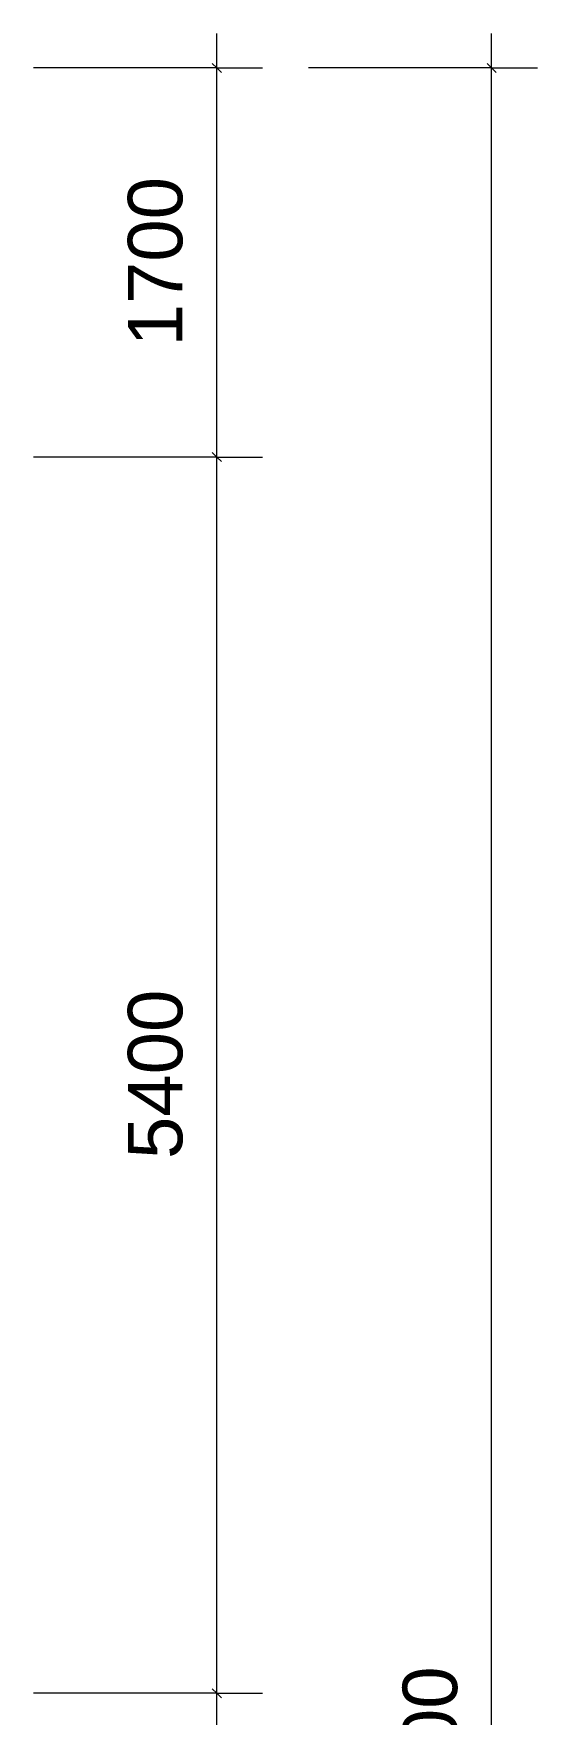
# Model space of a CAD drawing. Header units: millimetres. Extents: x -10792 to 44600, y -5903 to 19992.
# Drawn here: x 42400 to 44600, y 7708 to 15050 of the extents above; entities that cross this region are included whole.
import ezdxf

# ---------------------------------------------------------------- set-up
doc = ezdxf.new("R2010")
doc.units = ezdxf.units.MM
doc.layers.add('A-ANNO-DIMS', color=211, linetype='Continuous', lineweight=9)
doc.layers.add('A-ANNO-DIMS-100', color=211, linetype='Continuous', lineweight=9)
doc.styles.add('Arial_5', font='arial.ttf', dxfattribs={"height": 238.125})
doc.dimstyles.new('SecretInternalLinAngDimStyle5p4736185', dxfattribs={"dimscale": 304.8, "dimtxt": 242.94927, "dimasz": 0.130208, "dimexe": 0.656168, "dimexo": 0.0625, "dimgap": 0.260417, "dimtad": 1, "dimdec": 0, "dimrnd": 100, "dimzin": 0, "dimdsep": 46, "dimtxsty": 'Arial_5', "dimblk1": 'OBLIQUE', "dimblk2": 'OBLIQUE', "dimsah": 1, "dimcen": 0.09, "dimdle": 0.492126, "dimazin": 0, "dimtfac": 1, "dimtdec": 4, "dimtix": 1, "dimtmove": 0, "dimatfit": 3, "dimfxl": 2.624672, "dimfxlon": 1, "dimtvp": 1, "dimtolj": 1, "dimtzin": 0, "dimarcsym": 2})

# ---------------------------------------------------------------- blocks, each defined once
blk = doc.blocks.new('DIMBLOCK116-01_MẶT BẰNG TẦNG 1')
at = {"layer": 'A-ANNO-DIMS-100', "transparency": 16777216}
for p, q in [((44400, -150), (44400, 15050)), ((44400, 14900), (44380.2, 14919.8)), ((44400, 14900), (43600, 14900)), ((44400, 14900), (44419.8, 14880.2)), ((44400, 14900), (44600, 14900)), ((44400, 0), (43600, 0)), ((44400, 0), (44380.2, 19.8)), ((44400, 0), (44419.8, -19.8)), ((44400, 0), (44600, 0))]:
    blk.add_line(p, q, dxfattribs=at)
at = {"layer": 'A-ANNO-DIMS-100', "color": 0, "transparency": 16777216, "insert": (44011.5, 6992.1), "char_height": 238.12, "width": 1098.878, "attachment_point": 1, "rotation": 90, "line_spacing_factor": 0.941778, "style": 'Arial_5'}
blk.add_mtext('14900', dxfattribs=at)
blk = doc.blocks.new('_Oblique')
at = {"color": 0, "linetype": 'ByBlock', "lineweight": -2}
blk.add_line((-0.5, -0.5), (0.5, 0.5), dxfattribs=at)
blk = doc.blocks.new('DIMBLOCK118-01_MẶT BẰNG TẦNG 1')
at = {"layer": 'A-ANNO-DIMS-100', "transparency": 16777216}
for p, q in [((43200, 7800), (42400, 7800)), ((43200, 7800), (43180.2, 7819.8)), ((43200, 5400), (43200, 7800)), ((43200, 7800), (43219.8, 7780.2)), ((43200, 7800), (43400, 7800)), ((43200, 5400), (42400, 5400)), ((43200, 5400), (43180.2, 5419.8)), ((43200, 5400), (43219.8, 5380.2)), ((43200, 5400), (43400, 5400))]:
    blk.add_line(p, q, dxfattribs=at)
at = {"layer": 'A-ANNO-DIMS-100', "color": 0, "transparency": 16777216, "insert": (42811.5, 6233.7), "char_height": 238.12, "width": 879.103, "attachment_point": 1, "rotation": 90, "line_spacing_factor": 0.941778, "style": 'Arial_5'}
blk.add_mtext('2400', dxfattribs=at)
blk = doc.blocks.new('DIMBLOCK119-01_MẶT BẰNG TẦNG 1')
at = {"layer": 'A-ANNO-DIMS-100', "transparency": 16777216}
for p, q in [((43200, 13200), (43180.2, 13219.8)), ((43200, 13200), (42400, 13200)), ((43200, 7800), (43200, 13200)), ((43200, 13200), (43219.8, 13180.2)), ((43200, 13200), (43400, 13200)), ((43200, 7800), (42400, 7800)), ((43200, 7800), (43180.2, 7819.8)), ((43200, 7800), (43219.8, 7780.2)), ((43200, 7800), (43400, 7800))]:
    blk.add_line(p, q, dxfattribs=at)
at = {"layer": 'A-ANNO-DIMS-100', "color": 0, "transparency": 16777216, "insert": (42811.5, 10133.7), "char_height": 238.12, "width": 879.103, "attachment_point": 1, "rotation": 90, "line_spacing_factor": 0.941778, "style": 'Arial_5'}
blk.add_mtext('5400', dxfattribs=at)
blk = doc.blocks.new('DIMBLOCK120-01_MẶT BẰNG TẦNG 1')
at = {"layer": 'A-ANNO-DIMS-100', "transparency": 16777216}
for p, q in [((43200, 13200), (43200, 15050)), ((43200, 14900), (43180.2, 14919.8)), ((43200, 14900), (42400, 14900)), ((43200, 14900), (43219.8, 14880.2)), ((43200, 14900), (43400, 14900)), ((43200, 13200), (43180.2, 13219.8)), ((43200, 13200), (42400, 13200)), ((43200, 13200), (43219.8, 13180.2)), ((43200, 13200), (43400, 13200))]:
    blk.add_line(p, q, dxfattribs=at)
at = {"layer": 'A-ANNO-DIMS-100', "color": 0, "transparency": 16777216, "insert": (42811.5, 13683.7), "char_height": 238.12, "width": 879.103, "attachment_point": 1, "rotation": 90, "line_spacing_factor": 0.941778, "style": 'Arial_5'}
blk.add_mtext('1700', dxfattribs=at)

msp = doc.modelspace()

# ---------------------------------------------------------------- dimensions: what is measured, and where the dimension line sits
at = {"layer": 'A-ANNO-DIMS'}
for base, p1, p2, override, picture, middle in [((43200, 14900), (42400, 13200), (42400, 14900), {"dimpost": '<>', "dimfxl": 1700}, 'DIMBLOCK120-01_MẶT BẰNG TẦNG 1', (42999, 14050)), ((44400, 14900), (43600, 0), (43600, 14900), {"dimpost": '<>', "dimfxl": 14900}, 'DIMBLOCK116-01_MẶT BẰNG TẦNG 1', (44199, 7450)), ((43200, 13200), (42400, 7800), (42400, 13200), {"dimpost": '<>', "dimfxl": 5400}, 'DIMBLOCK119-01_MẶT BẰNG TẦNG 1', (42999, 10500)), ((43200, 7800), (42400, 5400), (42400, 7800), {"dimpost": '<>', "dimfxl": 2400}, 'DIMBLOCK118-01_MẶT BẰNG TẦNG 1', (42999, 6600))]:
    dim = msp.add_linear_dim(base=base, p1=p1, p2=p2, angle=90, dimstyle='SecretInternalLinAngDimStyle5p4736185', override=override, dxfattribs=at)
    dim.commit()
    dim.dimension.update_dxf_attribs({"geometry": picture, "text_midpoint": middle})

doc.saveas('drawing.dxf')
